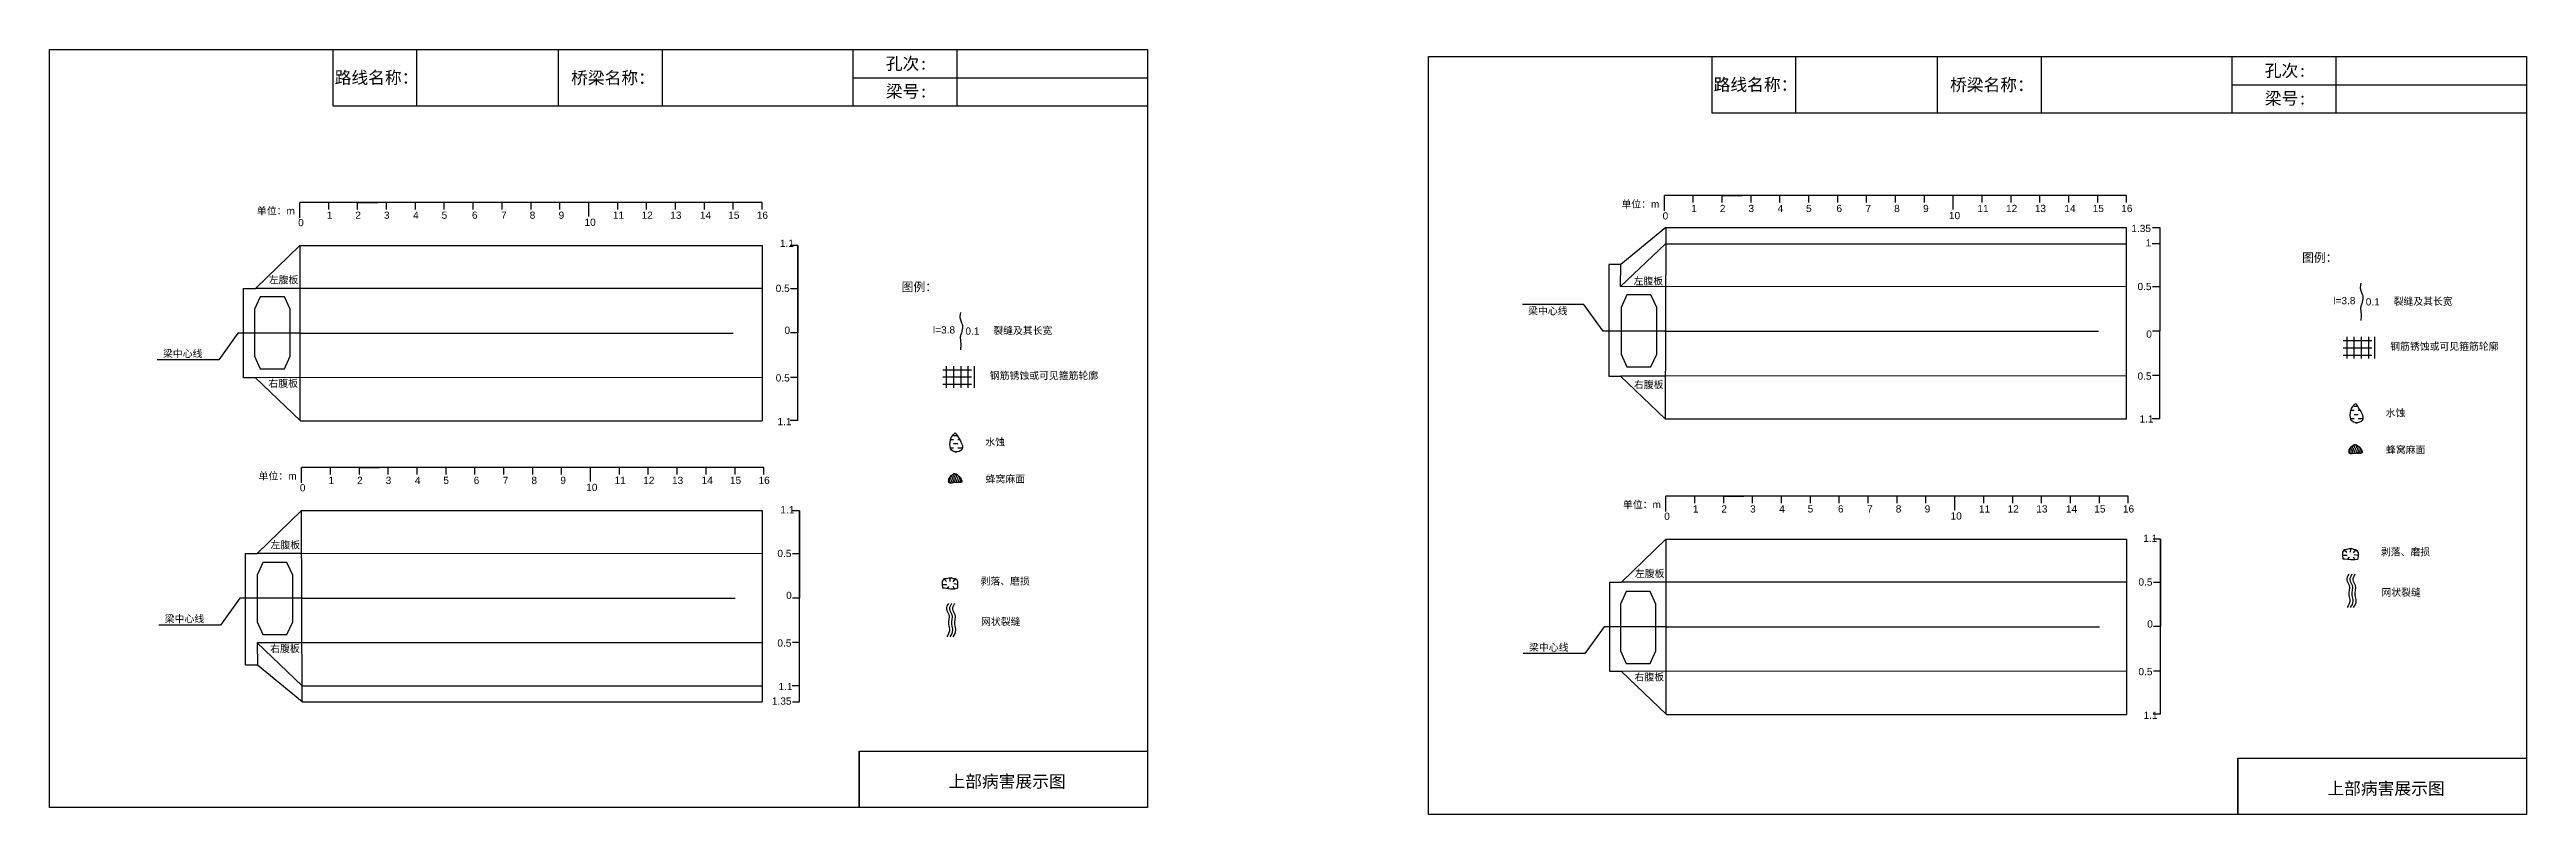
# Model space of a CAD drawing. Header units: millimetres. Extents: x 3506 to 3642, y 1512 to 1538.
# Drawn here: x 3506.3 to 3592, y 1511.9 to 1538.3 of the extents above; entities that cross this region are included whole.
import ezdxf

# ---------------------------------------------------------------- set-up
doc = ezdxf.new("R2010")
doc.units = ezdxf.units.MM
doc.linetypes.add('CENTER2', pattern=[1.125, 0.75, -0.125, 0.125, -0.125])
doc.linetypes.add('DASHED', pattern=[0.75, 0.5, -0.25])
for name, color, linetype in [('加固措施', 7, 'Continuous'), ('图层1', 7, 'Continuous'), ('病害', 5, 'Continuous')]:
    doc.layers.add(name, color=color, linetype=linetype)
doc.styles.get("Standard").update_dxf_attribs({"font": 'arial.ttf'})
doc.styles.add('汉字', font='')
doc.styles.get('汉字').set_extended_font_data('SimSun')

# ---------------------------------------------------------------- blocks, each defined once
blk = doc.blocks.new('adfsd')
at = {"lineweight": -2, "ltscale": 0.5}
for p, q in [((1140.876, -3083.768), (1140.94, -3083.769)), ((1140.897, -3083.694), (1140.936, -3083.729)), ((1140.948, -3083.824), (1140.969, -3083.796)), ((1140.983, -3083.682), (1140.981, -3083.729)), ((1141.053, -3083.694), (1141.022, -3083.735)), ((1141.045, -3083.83), (1141.028, -3083.796)), ((1141.094, -3083.772), (1141.036, -3083.763))]:
    blk.add_line(p, q, dxfattribs=at)
blk.add_lwpolyline([(1141, -3083.682), (1140.967, -3083.682), (1140.934, -3083.69), (1140.897, -3083.694), (1140.876, -3083.727), (1140.876, -3083.768), (1140.88, -3083.818), (1140.905, -3083.818), (1140.991, -3083.83), (1141.045, -3083.83), (1141.078, -3083.822), (1141.09, -3083.814), (1141.094, -3083.772), (1141.094, -3083.735), (1141.078, -3083.707), (1141.053, -3083.694), (1141.033, -3083.69), (1141, -3083.678)], dxfattribs=at)

msp = doc.modelspace()

# ---------------------------------------------------------------- hatches: boundary and pattern name
at = {"layer": '加固措施', "lineweight": -2}
h = msp.add_hatch(dxfattribs=at)
h.set_pattern_fill('DASH', color=256, scale=0.045)
h.set_pattern_definition([(0, (3314.14675, 1507.8649), (0.142875, 0.142875), [0.142875, -0.142875])])
edge = h.paths.add_edge_path()
edge.add_spline(control_points=[(3586.095, 1526.102), (3586.059, 1526.071), (3585.892, 1525.923), (3585.847, 1525.385), (3586.518, 1525.48), (3586.27, 1525.845), (3586.095, 1526.102)], knot_values=[0, 0, 0, 0, 3.237042, 15.187225, 21.182779, 35.601669, 35.601669, 35.601669, 35.601669], degree=3, periodic=0)
h = msp.add_hatch(dxfattribs=at)
h.set_pattern_fill('DASH', color=256, scale=0.045)
h.set_pattern_definition([(0, (3265.68242, 1506.85476), (0.142875, 0.142875), [0.142875, -0.142875])])
edge = h.paths.add_edge_path()
edge.add_spline(control_points=[(3537.63, 1525.092), (3537.595, 1525.06), (3537.428, 1524.913), (3537.383, 1524.375), (3538.053, 1524.47), (3537.805, 1524.835), (3537.63, 1525.092)], knot_values=[0, 0, 0, 0, 3.237042, 15.187225, 21.182779, 35.601669, 35.601669, 35.601669, 35.601669], degree=3, periodic=0)
h = msp.add_hatch(dxfattribs=at)
h.set_pattern_fill('DOTS', scale=0.05)
h.set_pattern_definition([(0, (3283.87282, 1501.412424), (0.0396875, 0.079375), [0, -0.079375])])
edge = h.paths.add_edge_path()
edge.add_spline(control_points=[(3586.047, 1524.69), (3585.973, 1524.639), (3585.867, 1524.566), (3585.855, 1524.297), (3586.105, 1524.421), (3586.445, 1524.324), (3586.192, 1524.696), (3586.056, 1524.69), (3586.047, 1524.69)], knot_values=[0, 0, 0, 0, 5.205471, 7.397577, 12.944796, 16.169923, 23.88441, 24.400432, 24.400432, 24.400432, 24.400432], degree=3, periodic=0)
h = msp.add_hatch(dxfattribs=at)
h.set_pattern_fill('DOTS', scale=0.05)
h.set_pattern_definition([(0, (3235.40849, 1500.40228), (0.0396875, 0.079375), [0, -0.079375])])
edge = h.paths.add_edge_path()
edge.add_spline(control_points=[(3537.583, 1523.68), (3537.508, 1523.629), (3537.403, 1523.556), (3537.391, 1523.287), (3537.641, 1523.411), (3537.98, 1523.314), (3537.728, 1523.686), (3537.591, 1523.68), (3537.583, 1523.68)], knot_values=[0, 0, 0, 0, 5.205471, 7.397577, 12.944796, 16.169923, 23.88441, 24.400432, 24.400432, 24.400432, 24.400432], degree=3, periodic=0)
at = {"layer": '病害', "lineweight": -2}
h = msp.add_hatch(dxfattribs=at)
h.set_pattern_fill('DOTS', color=4, scale=0.05, style=0)
h.set_pattern_definition([(0, (3076.421475, 1471.84193), (0.0396875, 0.079375), [0, -0.079375])])
edge = h.paths.add_edge_path()
edge.add_spline(control_points=[(3586.047, 1524.69), (3585.973, 1524.639), (3585.867, 1524.566), (3585.855, 1524.297), (3586.105, 1524.421), (3586.445, 1524.324), (3586.192, 1524.696), (3586.056, 1524.69), (3586.047, 1524.69)], knot_values=[0, 0, 0, 0, 1.041094, 1.479515, 2.588959, 3.233985, 4.776882, 4.880086, 4.880086, 4.880086, 4.880086], degree=3, periodic=0)
h = msp.add_hatch(dxfattribs=at)
h.set_pattern_fill('DOTS', color=4, scale=0.05, style=0)
h.set_pattern_definition([(0, (3027.957144, 1470.83179), (0.0396875, 0.079375), [0, -0.079375])])
edge = h.paths.add_edge_path()
edge.add_spline(control_points=[(3537.583, 1523.68), (3537.508, 1523.629), (3537.403, 1523.556), (3537.391, 1523.287), (3537.641, 1523.411), (3537.98, 1523.314), (3537.728, 1523.686), (3537.591, 1523.68), (3537.583, 1523.68)], knot_values=[0, 0, 0, 0, 1.041094, 1.479515, 2.588959, 3.233985, 4.776882, 4.880086, 4.880086, 4.880086, 4.880086], degree=3, periodic=0)

# ---------------------------------------------------------------- linework, layer by layer
at = {"color": 0, "linetype": 'ByBlock'}
for p, q in [((3506.284, 1538.339), (3544.284, 1538.339)), ((3506.284, 1512.139), (3506.284, 1538.339)), ((3516.086, 1538.339), (3516.086, 1536.391)), ((3523.885, 1538.339), (3523.885, 1536.391)), ((3534.084, 1538.339), (3534.084, 1536.391)), ((3537.686, 1538.335), (3537.686, 1536.387)), ((3544.284, 1538.339), (3544.284, 1512.139)), ((3554.006, 1538.096), (3592.006, 1538.096)), ((3554.006, 1511.896), (3554.006, 1538.096)), ((3563.809, 1538.096), (3563.809, 1536.148)), ((3571.607, 1538.096), (3571.607, 1536.148)), ((3581.807, 1538.096), (3581.807, 1536.148)), ((3585.409, 1538.091), (3585.409, 1536.144)), ((3592.006, 1538.096), (3592.006, 1511.896)), ((3516.086, 1536.391), (3544.284, 1536.391)), ((3563.809, 1536.148), (3592.006, 1536.148)), ((3578.17, 1531.627), (3578.17, 1532.183)), ((3530.947, 1531.565), (3530.947, 1525.509)), ((3532.183, 1525.511), (3532.183, 1531.562)), ((3578.17, 1525.571), (3578.17, 1531.627)), ((3530.947, 1522.398), (3530.947, 1515.786)), ((3532.243, 1515.786), (3532.243, 1522.396)), ((3578.17, 1521.411), (3578.17, 1515.355)), ((3579.346, 1515.357), (3579.346, 1521.409)), ((3534.299, 1512.139), (3534.299, 1514.087)), ((3534.299, 1514.087), (3544.284, 1514.087)), ((3582.021, 1511.896), (3582.021, 1513.843)), ((3582.021, 1513.843), (3592.006, 1513.843)), ((3544.284, 1512.139), (3506.284, 1512.139)), ((3592.006, 1511.896), (3554.006, 1511.896))]:
    msp.add_line(p, q, dxfattribs=at)
at = {"color": 0}
for p, q in [((3530.947, 1533.056), (3514.947, 1533.056)), ((3514.947, 1532.527), (3514.947, 1533.056)), ((3515.947, 1532.815), (3515.947, 1533.056)), ((3516.947, 1533.056), (3517.647, 1533.056)), ((3516.947, 1532.815), (3516.947, 1533.056)), ((3517.947, 1532.815), (3517.947, 1533.056)), ((3518.947, 1532.815), (3518.947, 1533.056)), ((3519.947, 1532.815), (3519.947, 1533.056)), ((3520.947, 1532.815), (3520.947, 1533.056)), ((3521.947, 1532.815), (3521.947, 1533.056)), ((3522.947, 1532.815), (3522.947, 1533.056)), ((3523.947, 1532.815), (3523.947, 1533.056)), ((3524.947, 1532.573), (3524.947, 1533.056)), ((3525.947, 1532.815), (3525.947, 1533.056)), ((3526.947, 1532.815), (3526.947, 1533.056)), ((3527.947, 1532.815), (3527.947, 1533.056)), ((3528.947, 1532.815), (3528.947, 1533.056)), ((3529.947, 1532.815), (3529.947, 1533.056)), ((3530.947, 1532.815), (3530.947, 1533.056)), ((3578.17, 1533.289), (3562.17, 1533.289)), ((3562.17, 1532.76), (3562.17, 1533.289)), ((3563.17, 1533.047), (3563.17, 1533.289)), ((3564.17, 1533.289), (3564.87, 1533.289)), ((3564.17, 1533.047), (3564.17, 1533.289)), ((3565.17, 1533.047), (3565.17, 1533.289)), ((3566.17, 1533.047), (3566.17, 1533.289)), ((3567.17, 1533.047), (3567.17, 1533.289)), ((3568.17, 1533.047), (3568.17, 1533.289)), ((3569.17, 1533.047), (3569.17, 1533.289)), ((3570.17, 1533.047), (3570.17, 1533.289)), ((3571.17, 1533.047), (3571.17, 1533.289)), ((3572.17, 1532.806), (3572.17, 1533.289)), ((3573.17, 1533.047), (3573.17, 1533.289)), ((3574.17, 1533.047), (3574.17, 1533.289)), ((3575.17, 1533.047), (3575.17, 1533.289)), ((3576.17, 1533.047), (3576.17, 1533.289)), ((3577.17, 1533.047), (3577.17, 1533.289)), ((3578.17, 1533.047), (3578.17, 1533.289)), ((3562.217, 1532.183), (3560.661, 1530.909)), ((3562.217, 1532.183), (3562.194, 1525.571)), ((3579.064, 1532.183), (3579.314, 1532.183)), ((3579.314, 1532.183), (3579.314, 1529.883)), ((3514.949, 1531.565), (3513.407, 1530.084)), ((3514.949, 1531.565), (3530.947, 1531.565)), ((3514.949, 1531.565), (3514.949, 1525.529)), ((3532.183, 1531.562), (3531.92, 1531.562)), ((3532.183, 1531.562), (3532.183, 1529.821)), ((3562.215, 1531.627), (3560.658, 1530.143)), ((3562.215, 1531.627), (3578.17, 1531.627)), ((3579.314, 1531.625), (3579.051, 1531.625)), ((3530.947, 1530.076), (3514.952, 1530.084)), ((3532.183, 1530.069), (3531.933, 1530.069)), ((3532.183, 1529.821), (3532.183, 1528.541)), ((3559.389, 1529.525), (3557.256, 1529.525)), ((3560.049, 1528.599), (3559.389, 1529.525)), ((3578.17, 1530.138), (3562.197, 1530.146)), ((3579.314, 1530.131), (3579.064, 1530.131)), ((3579.314, 1529.883), (3579.314, 1528.603)), ((3512.804, 1528.537), (3512.144, 1527.611)), ((3532.183, 1528.541), (3531.933, 1528.541)), ((3532.183, 1527.253), (3532.183, 1528.533)), ((3579.314, 1528.603), (3579.064, 1528.603)), ((3579.314, 1527.315), (3579.314, 1528.595)), ((3512.144, 1527.611), (3510.011, 1527.611)), ((3514.97, 1525.509), (3513.413, 1526.992)), ((3530.947, 1526.998), (3514.952, 1526.99)), ((3532.183, 1527.004), (3531.933, 1527.004)), ((3532.183, 1525.511), (3532.183, 1527.253)), ((3562.194, 1525.571), (3560.652, 1527.052)), ((3578.17, 1527.06), (3562.197, 1527.052)), ((3579.314, 1527.067), (3579.064, 1527.067)), ((3579.314, 1525.573), (3579.314, 1527.315)), ((3514.97, 1525.509), (3530.947, 1525.509)), ((3532.183, 1525.511), (3531.92, 1525.511)), ((3562.194, 1525.571), (3578.17, 1525.571)), ((3579.314, 1525.573), (3579.051, 1525.573)), ((3531.007, 1523.889), (3515.007, 1523.889)), ((3515.007, 1523.361), (3515.007, 1523.889)), ((3516.007, 1523.648), (3516.007, 1523.889)), ((3517.007, 1523.889), (3517.707, 1523.889)), ((3517.007, 1523.648), (3517.007, 1523.889)), ((3518.007, 1523.648), (3518.007, 1523.889)), ((3519.007, 1523.648), (3519.007, 1523.889)), ((3520.007, 1523.648), (3520.007, 1523.889)), ((3521.007, 1523.648), (3521.007, 1523.889)), ((3522.007, 1523.648), (3522.007, 1523.889)), ((3523.007, 1523.648), (3523.007, 1523.889)), ((3524.007, 1523.648), (3524.007, 1523.889)), ((3525.007, 1523.407), (3525.007, 1523.889)), ((3526.007, 1523.648), (3526.007, 1523.889)), ((3527.007, 1523.648), (3527.007, 1523.889)), ((3528.007, 1523.648), (3528.007, 1523.889)), ((3529.007, 1523.648), (3529.007, 1523.889)), ((3530.007, 1523.648), (3530.007, 1523.889)), ((3531.007, 1523.648), (3531.007, 1523.889)), ((3578.225, 1522.902), (3562.225, 1522.902)), ((3562.225, 1522.373), (3562.225, 1522.902)), ((3563.225, 1522.661), (3563.225, 1522.902)), ((3564.225, 1522.902), (3564.925, 1522.902)), ((3564.225, 1522.661), (3564.225, 1522.902)), ((3565.225, 1522.661), (3565.225, 1522.902)), ((3566.225, 1522.661), (3566.225, 1522.902)), ((3567.225, 1522.661), (3567.225, 1522.902)), ((3568.225, 1522.661), (3568.225, 1522.902)), ((3569.225, 1522.661), (3569.225, 1522.902)), ((3570.225, 1522.661), (3570.225, 1522.902)), ((3571.225, 1522.661), (3571.225, 1522.902)), ((3572.225, 1522.419), (3572.225, 1522.902)), ((3573.225, 1522.661), (3573.225, 1522.902)), ((3574.225, 1522.661), (3574.225, 1522.902)), ((3575.225, 1522.661), (3575.225, 1522.902)), ((3576.225, 1522.661), (3576.225, 1522.902)), ((3577.225, 1522.661), (3577.225, 1522.902)), ((3578.225, 1522.661), (3578.225, 1522.902)), ((3515.009, 1522.398), (3513.467, 1520.917)), ((3515.009, 1522.398), (3530.947, 1522.398)), ((3515.032, 1515.786), (3515.009, 1522.398)), ((3532.243, 1522.396), (3531.98, 1522.396)), ((3532.243, 1522.396), (3532.243, 1520.654)), ((3530.947, 1520.909), (3515.011, 1520.917)), ((3532.243, 1520.903), (3531.993, 1520.903)), ((3562.226, 1521.411), (3560.684, 1519.93)), ((3562.226, 1521.411), (3578.17, 1521.411)), ((3562.226, 1521.411), (3562.226, 1515.375)), ((3579.346, 1521.409), (3579.084, 1521.409)), ((3579.346, 1521.409), (3579.346, 1519.667)), ((3532.243, 1520.654), (3532.243, 1519.374)), ((3578.17, 1519.922), (3562.229, 1519.93)), ((3579.346, 1519.915), (3579.096, 1519.915)), ((3512.864, 1519.37), (3512.203, 1518.444)), ((3532.243, 1519.374), (3531.993, 1519.374)), ((3532.243, 1518.086), (3532.243, 1519.366)), ((3579.346, 1519.667), (3579.346, 1518.387)), ((3512.203, 1518.444), (3510.071, 1518.444)), ((3560.082, 1518.383), (3559.421, 1517.457)), ((3579.346, 1518.387), (3579.096, 1518.387)), ((3579.346, 1517.099), (3579.346, 1518.379)), ((3515.03, 1516.342), (3513.473, 1517.826)), ((3530.947, 1517.831), (3515.011, 1517.823)), ((3532.243, 1517.838), (3531.993, 1517.838)), ((3532.243, 1515.786), (3532.243, 1518.086)), ((3559.421, 1517.457), (3557.288, 1517.457)), ((3515.032, 1515.786), (3513.476, 1517.06)), ((3562.247, 1515.355), (3560.69, 1516.838)), ((3578.17, 1516.844), (3562.229, 1516.836)), ((3579.346, 1516.851), (3579.096, 1516.851)), ((3579.346, 1515.357), (3579.346, 1517.099)), ((3515.03, 1516.342), (3530.947, 1516.342)), ((3532.243, 1516.345), (3531.98, 1516.345)), ((3531.993, 1515.786), (3532.243, 1515.786)), ((3562.247, 1515.355), (3578.17, 1515.355)), ((3579.346, 1515.357), (3579.084, 1515.357))]:
    msp.add_line(p, q, dxfattribs=at)
for p, q in [((3562.217, 1532.183), (3578.17, 1532.183)), ((3514.947, 1528.537), (3512.804, 1528.537)), ((3562.192, 1528.599), (3560.049, 1528.599)), ((3515.007, 1519.37), (3512.864, 1519.37)), ((3562.225, 1518.383), (3560.082, 1518.383)), ((3515.032, 1515.786), (3530.947, 1515.786))]:
    msp.add_line(p, q)
at = {"color": 5}
for p, q in [((3560.661, 1530.909), (3560.246, 1530.91)), ((3560.246, 1530.91), (3560.246, 1527.052)), ((3560.658, 1530.143), (3560.661, 1530.909)), ((3513.001, 1526.992), (3513.001, 1530.084)), ((3513.001, 1530.084), (3513.407, 1530.084)), ((3514.952, 1530.084), (3513.407, 1530.084)), ((3562.203, 1530.137), (3560.658, 1530.143)), ((3513.413, 1526.992), (3513.001, 1526.992)), ((3514.958, 1526.998), (3513.413, 1526.992)), ((3560.246, 1527.052), (3560.652, 1527.052)), ((3562.197, 1527.052), (3560.652, 1527.052)), ((3513.061, 1517.059), (3513.061, 1520.917)), ((3513.061, 1520.917), (3513.467, 1520.917)), ((3515.011, 1520.917), (3513.467, 1520.917)), ((3560.278, 1516.838), (3560.278, 1519.93)), ((3560.278, 1519.93), (3560.684, 1519.93)), ((3562.229, 1519.93), (3560.684, 1519.93)), ((3515.017, 1517.832), (3513.473, 1517.826)), ((3513.473, 1517.826), (3513.476, 1517.06)), ((3513.476, 1517.06), (3513.061, 1517.059)), ((3560.69, 1516.838), (3560.278, 1516.838)), ((3562.235, 1516.845), (3560.69, 1516.838))]:
    msp.add_line(p, q, dxfattribs=at)
at = {"color": 1, "linetype": 'CENTER2', "ltscale": 20}
for p, q in [((3514.947, 1528.537), (3530.947, 1528.537)), ((3514.947, 1528.537), (3530.947, 1528.537)), ((3562.192, 1528.599), (3578.17, 1528.599)), ((3562.192, 1528.599), (3578.17, 1528.599)), ((3515.007, 1519.37), (3530.947, 1519.37)), ((3515.007, 1519.37), (3530.947, 1519.37)), ((3562.225, 1518.383), (3578.17, 1518.383)), ((3562.225, 1518.383), (3578.17, 1518.383))]:
    msp.add_line(p, q, dxfattribs=at)
at = {"color": 1, "linetype": 'DASHED', "ltscale": 2}
for p, q in [((3585.66, 1528.279), (3586.91, 1528.279)), ((3585.66, 1528.029), (3586.91, 1528.029)), ((3585.66, 1527.779), (3586.91, 1527.779)), ((3585.785, 1528.404), (3585.785, 1527.654)), ((3586.035, 1528.404), (3586.035, 1527.654)), ((3586.285, 1528.404), (3586.285, 1527.654)), ((3586.535, 1528.404), (3586.535, 1527.654)), ((3586.749, 1528.406), (3586.749, 1527.656)), ((3537.195, 1527.269), (3538.445, 1527.269)), ((3537.195, 1527.019), (3538.445, 1527.019)), ((3537.195, 1526.769), (3538.445, 1526.769)), ((3537.32, 1527.394), (3537.32, 1526.644)), ((3537.57, 1527.394), (3537.57, 1526.644)), ((3537.82, 1527.394), (3537.82, 1526.644)), ((3538.07, 1527.394), (3538.07, 1526.644)), ((3538.284, 1527.396), (3538.284, 1526.646))]:
    msp.add_line(p, q, dxfattribs=at)
at = {"color": 0, "linetype": 'ByBlock'}
for points in [[(3506.284, 1538.339), (3544.284, 1538.339), (3544.284, 1512.139), (3506.284, 1512.139)], [(3554.006, 1538.096), (3592.006, 1538.096), (3592.006, 1511.896), (3554.006, 1511.896)]]:
    msp.add_lwpolyline(points, close=True, dxfattribs=at)
at = {"color": 5}
for points in [[(3513.579, 1527.305), (3514.41, 1527.305), (3514.61, 1527.741), (3514.61, 1529.359), (3514.41, 1529.795), (3513.579, 1529.795), (3513.379, 1529.359), (3513.379, 1527.741)], [(3560.874, 1527.368), (3561.706, 1527.368), (3561.906, 1527.804), (3561.906, 1529.423), (3561.706, 1529.858), (3560.874, 1529.858), (3560.674, 1529.423), (3560.674, 1527.804)], [(3513.669, 1518.113), (3514.501, 1518.113), (3514.701, 1518.549), (3514.701, 1520.167), (3514.501, 1520.603), (3513.669, 1520.603), (3513.469, 1520.167), (3513.469, 1518.549)], [(3560.849, 1517.116), (3561.681, 1517.116), (3561.881, 1517.552), (3561.881, 1519.17), (3561.681, 1519.606), (3560.849, 1519.606), (3560.649, 1519.17), (3560.649, 1517.552)]]:
    msp.add_lwpolyline(points, close=True, dxfattribs=at)
at = {"lineweight": -2}
for points in [[(3586.047, 1524.69), (3585.873, 1524.496), (3585.873, 1524.387), (3586.15, 1524.387), (3586.312, 1524.387), (3586.073, 1524.69), (3586.047, 1524.69)], [(3537.583, 1523.68), (3537.409, 1523.486), (3537.409, 1523.377), (3537.686, 1523.377), (3537.847, 1523.377), (3537.609, 1523.68), (3537.583, 1523.68)]]:
    msp.add_spline(points, degree=3, dxfattribs=at)
for points in [[(3585.857, 1520.198), (3585.789, 1520.008), (3585.869, 1519.818), (3585.857, 1519.475), (3585.894, 1519.273), (3585.802, 1519.046)], [(3585.963, 1520.198), (3585.895, 1520.008), (3585.975, 1519.818), (3585.963, 1519.475), (3586, 1519.273), (3585.908, 1519.046)], [(3586.067, 1520.198), (3586, 1520.008), (3586.079, 1519.818), (3586.067, 1519.475), (3586.104, 1519.273), (3586.012, 1519.046)], [(3537.393, 1519.188), (3537.325, 1518.998), (3537.405, 1518.808), (3537.393, 1518.465), (3537.429, 1518.263), (3537.337, 1518.036)], [(3537.499, 1519.188), (3537.431, 1518.998), (3537.511, 1518.808), (3537.499, 1518.465), (3537.535, 1518.263), (3537.443, 1518.036)], [(3537.603, 1519.188), (3537.535, 1518.998), (3537.615, 1518.808), (3537.603, 1518.465), (3537.64, 1518.263), (3537.548, 1518.036)]]:
    msp.add_spline(points, degree=3)
at = {"layer": '加固措施', "lineweight": -2}
for points in [[(3586.095, 1526.102), (3585.994, 1525.997), (3586.016, 1525.459), (3586.285, 1525.482), (3586.095, 1526.102)], [(3537.63, 1525.092), (3537.53, 1524.987), (3537.552, 1524.449), (3537.821, 1524.472), (3537.63, 1525.092)]]:
    msp.add_spline(points, degree=3, dxfattribs=at)
at = {"layer": '图层1', "lineweight": -2}
for points in [[(3586.274, 1530.259), (3586.271, 1530.243), (3586.268, 1530.228), (3586.261, 1530.182), (3586.257, 1530.153), (3586.255, 1530.113), (3586.255, 1530.1), (3586.257, 1530.079), (3586.257, 1530.071), (3586.26, 1530.056), (3586.262, 1530.048), (3586.269, 1530.021), (3586.276, 1530), (3586.294, 1529.953), (3586.305, 1529.928), (3586.324, 1529.874), (3586.333, 1529.844), (3586.343, 1529.793), (3586.345, 1529.774), (3586.345, 1529.734), (3586.344, 1529.715), (3586.339, 1529.679), (3586.335, 1529.661), (3586.327, 1529.628), (3586.322, 1529.612), (3586.31, 1529.572), (3586.302, 1529.549), (3586.287, 1529.505), (3586.281, 1529.485), (3586.274, 1529.457), (3586.273, 1529.449), (3586.27, 1529.433), (3586.269, 1529.426), (3586.268, 1529.412), (3586.268, 1529.405), (3586.267, 1529.377), (3586.268, 1529.356), (3586.272, 1529.311), (3586.275, 1529.287), (3586.279, 1529.245), (3586.281, 1529.227), (3586.283, 1529.194), (3586.284, 1529.179), (3586.284, 1529.149), (3586.284, 1529.134), (3586.283, 1529.09), (3586.282, 1529.061), (3586.278, 1529.011), (3586.277, 1528.99), (3586.275, 1528.969)], [(3537.809, 1529.249), (3537.807, 1529.233), (3537.804, 1529.218), (3537.796, 1529.172), (3537.792, 1529.143), (3537.791, 1529.103), (3537.791, 1529.089), (3537.792, 1529.069), (3537.793, 1529.061), (3537.796, 1529.046), (3537.797, 1529.038), (3537.804, 1529.011), (3537.812, 1528.99), (3537.83, 1528.943), (3537.84, 1528.918), (3537.86, 1528.864), (3537.869, 1528.834), (3537.878, 1528.783), (3537.88, 1528.763), (3537.881, 1528.724), (3537.879, 1528.705), (3537.874, 1528.669), (3537.871, 1528.651), (3537.862, 1528.618), (3537.858, 1528.602), (3537.845, 1528.562), (3537.837, 1528.539), (3537.823, 1528.495), (3537.817, 1528.475), (3537.81, 1528.447), (3537.808, 1528.438), (3537.806, 1528.423), (3537.805, 1528.416), (3537.804, 1528.402), (3537.804, 1528.394), (3537.803, 1528.367), (3537.804, 1528.346), (3537.808, 1528.301), (3537.81, 1528.277), (3537.815, 1528.235), (3537.816, 1528.217), (3537.819, 1528.184), (3537.819, 1528.169), (3537.82, 1528.139), (3537.82, 1528.124), (3537.819, 1528.08), (3537.818, 1528.051), (3537.814, 1528.001), (3537.812, 1527.98), (3537.811, 1527.958)]]:
    msp.add_open_spline(points, degree=3, knots=[0, 0, 0, 0, 0.93103, 0.93103, 2.904338, 2.904338, 3.933552, 3.933552, 4.598026, 4.598026, 5.2625, 5.2625, 6.799065, 6.799065, 8.335629, 8.335629, 9.872194, 9.872194, 10.744529, 10.744529, 11.616864, 11.616864, 12.4892, 12.4892, 13.361535, 13.361535, 14.755665, 14.755665, 16.149795, 16.149795, 16.835641, 16.835641, 17.410365, 17.410365, 17.98509, 17.98509, 19.45733, 19.45733, 20.929571, 20.929571, 21.910052, 21.910052, 22.722819, 22.722819, 23.535585, 23.535585, 25.161117, 25.161117, 26.428502, 26.428502, 26.428502, 26.428502], dxfattribs=at)
at = {"layer": '病害', "color": 5}
for p, q in [((3516.086, 1538.339), (3516.086, 1536.391)), ((3523.885, 1538.339), (3523.885, 1536.391)), ((3534.084, 1538.339), (3534.084, 1536.391)), ((3544.284, 1538.339), (3544.284, 1536.391)), ((3563.809, 1538.096), (3563.809, 1536.148)), ((3571.607, 1538.096), (3571.607, 1536.148)), ((3581.807, 1538.096), (3581.807, 1536.148)), ((3592.006, 1538.096), (3592.006, 1536.148)), ((3516.086, 1536.391), (3534.044, 1536.391)), ((3534.044, 1536.391), (3544.284, 1536.391)), ((3563.809, 1536.148), (3581.767, 1536.148)), ((3581.767, 1536.148), (3592.006, 1536.148)), ((3534.299, 1514.087), (3544.284, 1514.087)), ((3534.299, 1514.087), (3534.299, 1512.139)), ((3582.021, 1513.843), (3592.006, 1513.843)), ((3582.021, 1513.843), (3582.021, 1511.896))]:
    msp.add_line(p, q, dxfattribs=at)
at = {"layer": '病害', "color": 0}
for p, q in [((3518.982, 1538.339), (3518.982, 1536.391)), ((3527.486, 1538.339), (3527.486, 1536.391)), ((3566.705, 1538.096), (3566.705, 1536.148)), ((3575.209, 1538.096), (3575.209, 1536.148)), ((3534.084, 1537.361), (3544.284, 1537.361)), ((3581.807, 1537.117), (3592.007, 1537.117))]:
    msp.add_line(p, q, dxfattribs=at)

# ---------------------------------------------------------------- block references
at = {"color": 0, "xscale": 2.5, "yscale": 2.5, "zscale": 2.5}
for p in [(733.454, 9230.281), (684.989, 9229.27)]:
    msp.add_blockref('adfsd', p, dxfattribs=at)

# ---------------------------------------------------------------- texts
for s, p in [('单位：m', (3513.461, 1532.639)), ('1', (3515.878, 1532.488)), ('2', (3516.867, 1532.488)), ('3', (3517.858, 1532.488)), ('4', (3518.868, 1532.488)), ('5', (3519.852, 1532.488)), ('6', (3520.902, 1532.488)), ('7', (3521.909, 1532.488)), ('8', (3522.901, 1532.488)), ('9', (3523.902, 1532.488)), ('11', (3525.78, 1532.488)), ('12', (3526.772, 1532.488)), ('13', (3527.766, 1532.488)), ('14', (3528.791, 1532.488)), ('15', (3529.772, 1532.488)), ('16', (3530.761, 1532.488)), ('单位：m', (3560.684, 1532.872)), ('1', (3563.101, 1532.721)), ('2', (3564.09, 1532.721)), ('3', (3565.08, 1532.721)), ('4', (3566.09, 1532.721)), ('5', (3567.075, 1532.721)), ('6', (3568.125, 1532.721)), ('7', (3569.131, 1532.721)), ('8', (3570.124, 1532.721)), ('9', (3571.125, 1532.721)), ('10', (3572.02, 1532.476)), ('11', (3573.003, 1532.721)), ('12', (3573.995, 1532.721)), ('13', (3574.989, 1532.721)), ('14', (3576.014, 1532.721)), ('15', (3576.995, 1532.721)), ('16', (3577.984, 1532.721)), ('0', (3514.888, 1532.233)), ('10', (3524.797, 1532.243)), ('0', (3562.11, 1532.465)), ('1.1', (3531.562, 1531.517)), ('左腹板', (3513.873, 1530.254)), ('0.5', (3531.415, 1529.96)), ('左腹板', (3561.105, 1530.211)), ('梁中心线', (3557.456, 1529.178)), ('0', (3531.718, 1528.509)), ('0', (3578.849, 1528.377)), ('梁中心线', (3510.211, 1527.702)), ('右腹板', (3513.86, 1526.674)), ('0.5', (3531.415, 1526.863)), ('右腹板', (3561.118, 1526.63)), ('0.5', (3578.546, 1526.925)), ('1.1', (3531.476, 1525.352)), ('1.1', (3578.612, 1525.442)), ('单位：m', (3513.52, 1523.472)), ('0', (3514.947, 1523.066)), ('1', (3515.938, 1523.321)), ('2', (3516.927, 1523.321)), ('3', (3517.917, 1523.321)), ('4', (3518.927, 1523.321)), ('5', (3519.912, 1523.321)), ('6', (3520.962, 1523.321)), ('7', (3521.968, 1523.321)), ('8', (3522.961, 1523.321)), ('9', (3523.962, 1523.321)), ('10', (3524.857, 1523.077)), ('11', (3525.84, 1523.321)), ('12', (3526.832, 1523.321)), ('13', (3527.826, 1523.321)), ('14', (3528.851, 1523.321)), ('15', (3529.831, 1523.321)), ('16', (3530.821, 1523.321)), ('1.1', (3531.577, 1522.305)), ('单位：m', (3560.738, 1522.485)), ('1', (3563.155, 1522.334)), ('2', (3564.144, 1522.334)), ('3', (3565.135, 1522.334)), ('4', (3566.145, 1522.334)), ('5', (3567.129, 1522.334)), ('6', (3568.179, 1522.334)), ('7', (3569.186, 1522.334)), ('8', (3570.179, 1522.334)), ('9', (3571.179, 1522.334)), ('11', (3573.058, 1522.334)), ('12', (3574.049, 1522.334)), ('13', (3575.043, 1522.334)), ('14', (3576.068, 1522.334)), ('15', (3577.049, 1522.334)), ('16', (3578.039, 1522.334)), ('0', (3562.165, 1522.079)), ('10', (3572.075, 1522.089)), ('左腹板', (3513.933, 1521.088)), ('0.5', (3531.474, 1520.794)), ('1.1', (3578.745, 1521.318)), ('左腹板', (3561.15, 1520.1)), ('0.5', (3578.578, 1519.806)), ('0', (3531.778, 1519.343)), ('梁中心线', (3510.271, 1518.535)), ('0', (3578.882, 1518.355)), ('右腹板', (3513.92, 1517.507)), ('0.5', (3531.474, 1517.697)), ('梁中心线', (3557.488, 1517.548)), ('1.1', (3531.511, 1516.192)), ('右腹板', (3561.138, 1516.52)), ('0.5', (3578.578, 1516.709)), ('1.35', (3531.284, 1515.689)), ('1.1', (3578.756, 1515.198))]:
    msp.add_text(s, height=0.25).set_placement(p)
for s, p in [('1.35', (3578.332, 1532.03)), ('1', (3578.83, 1531.534)), ('0.5', (3578.546, 1530.022))]:
    msp.add_text(s, height=0.25, rotation=360).set_placement(p)
at = {"layer": '图层1', "style": '汉字'}
for s, p in [('孔次:', (3535.227, 1537.643)), ('孔次:', (3582.95, 1537.4)), ('路线名称：', (3516.152, 1537.158)), ('桥梁名称：', (3524.335, 1537.15)), ('梁号:', (3535.229, 1536.684)), ('路线名称：', (3563.875, 1536.914)), ('桥梁名称：', (3572.058, 1536.907)), ('梁号:', (3582.952, 1536.44)), ('上部病害展示图', (3537.394, 1512.825)), ('上部病害展示图', (3585.117, 1512.582))]:
    msp.add_text(s, height=0.425, dxfattribs=at).set_placement(p)
at = {"layer": '图层1', "lineweight": -2, "attachment_point": 1}
for s, insert, char_height in [('图例：', (3584.238, 1531.294), 0.3), ('图例：', (3535.774, 1530.283), 0.3), ('l=3.8', (3585.32, 1529.784), 0.25), ('0.1', (3586.446, 1529.742), 0.25), ('裂缝及其长宽', (3587.408, 1529.761), 0.25), ('l=3.8', (3536.856, 1528.774), 0.25), ('0.1', (3537.981, 1528.732), 0.25), ('裂缝及其长宽', (3538.944, 1528.751), 0.25), ('钢筋锈蚀或可见箍筋轮廓', (3587.291, 1528.204), 0.25), ('钢筋锈蚀或可见箍筋轮廓', (3538.826, 1527.194), 0.25), ('水蚀', (3587.134, 1525.905), 0.25), ('水蚀', (3538.67, 1524.895), 0.25), ('蜂窝麻面', (3587.145, 1524.629), 0.25), ('蜂窝麻面', (3538.681, 1523.619), 0.25), ('剥落、磨损', (3586.968, 1521.098), 0.25), ('剥落、磨损', (3538.503, 1520.088), 0.25), ('网状裂缝', (3586.986, 1519.697), 0.25), ('网状裂缝', (3538.522, 1518.687), 0.25)]:
    msp.add_mtext(s, dxfattribs=dict(at, insert=insert, char_height=char_height))

doc.saveas('drawing.dxf')
